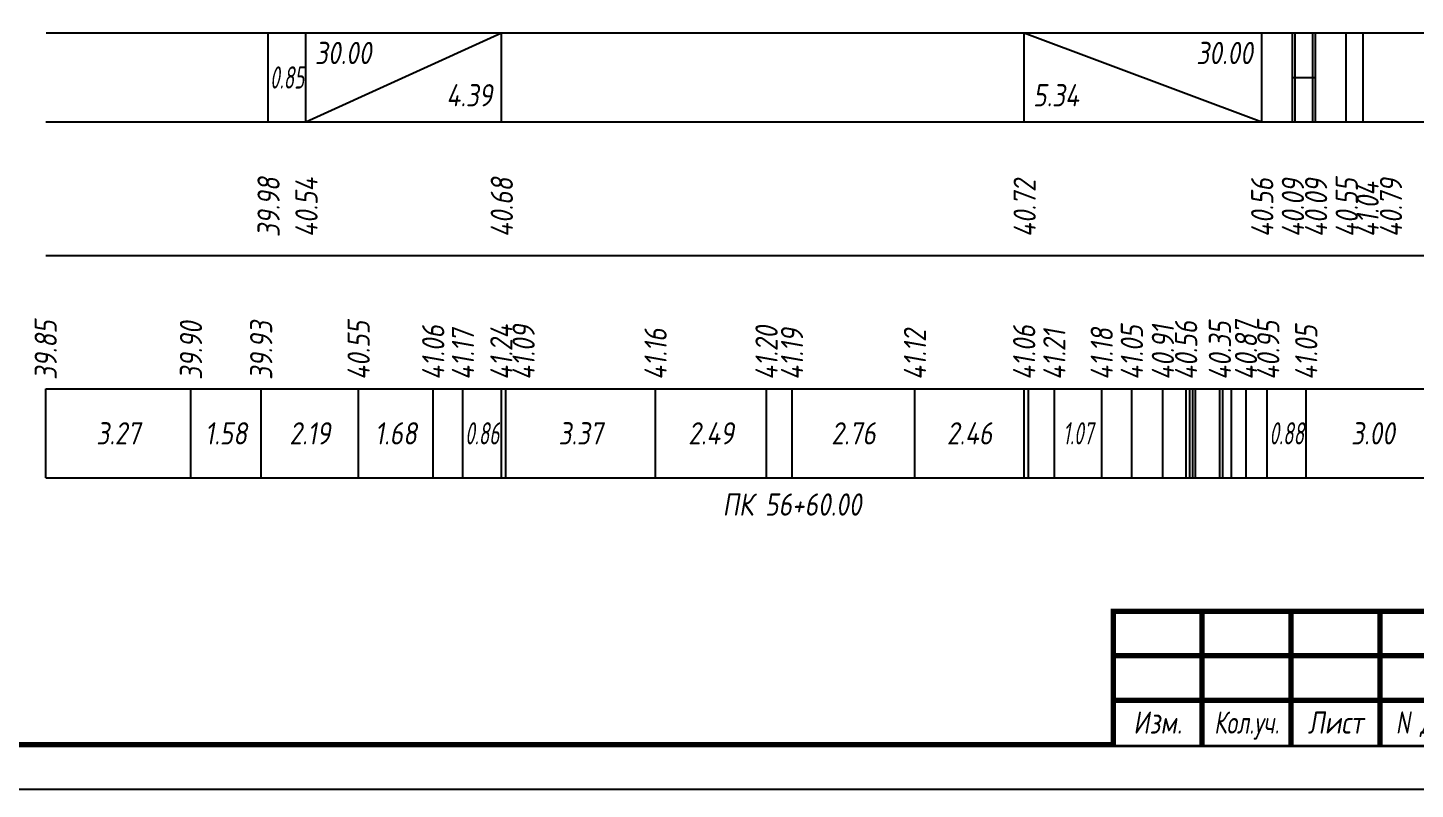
# Model space of a CAD drawing. Extents: x -717 to 1451, y -133302 to 233.
# Drawn here: x 77.9 to 233.9, y -89094.4 to -89008.8 of the extents above; entities that cross this region are included whole.
import ezdxf
from ezdxf.enums import TextEntityAlignment as Align

# ---------------------------------------------------------------- set-up
doc = ezdxf.new("R2010")
doc.units = 0
for name, color, linetype in [('Зарамочное оформление', 7, 'Continuous'), ('Код_510', 7, 'Continuous'), ('Код_516', 1, 'Continuous'), ('Подписи поперечников', 7, 'Continuous'), ('Таблица', 7, 'Continuous')]:
    doc.layers.add(name, color=color, linetype=linetype)
doc.styles.add('М', font='romand.shx', dxfattribs={"width": 0.8, "oblique": 10, "height": 2.5})

# ---------------------------------------------------------------- blocks, each defined once
blk = doc.blocks.new('Штамп')
at = {"linetype": 'Continuous'}
blk.add_wipeout([(199.95, -411.25), (384.95, -411.25), (384.95, -426.25), (199.95, -426.25)], dxfattribs=at).dxf.layer = 'Зарамочное оформление'
at = {"layer": 'Зарамочное оформление', "linetype": 'Continuous', "lineweight": -3, "const_width": 0.6, "flags": 128}
for points in [[(199.95, -426.25), (199.95, -411.25), (384.95, -411.25)], [(209.95, -411.25), (209.95, -426.25)], [(219.95, -411.25), (219.95, -426.25)], [(229.95, -411.25), (229.95, -426.25)], [(199.95, -416.25), (264.95, -416.25)], [(199.95, -421.25), (264.95, -421.25)]]:
    blk.add_lwpolyline(points, dxfattribs=at)
at = {"layer": 'Зарамочное оформление', "linetype": 'Continuous', "style": 'М', "oblique": 10}
for s, width, p in [('Изм.', 0.8, (204.95, -423.75)), ('Кол.уч.', 0.7, (214.95, -423.75)), ('Лист', 0.8, (224.95, -423.75)), ('N док.', 0.7, (235.28, -423.75))]:
    blk.add_text(s, height=2.5, dxfattribs=dict(at, width=width)).set_placement(p, align=Align.MIDDLE_CENTER)
blk = doc.blocks.new('шифр')
blk.add_blockref('Штамп', (0, -88723))

msp = doc.modelspace()

# ---------------------------------------------------------------- linework, layer by layer
at = {"flags": 128}
msp.add_lwpolyline([(-30.054, -89094.421), (389.946, -89094.421), (389.946, -88797.421), (-30.054, -88797.421)], close=True, dxfattribs=at)
at = {"const_width": 0.6, "flags": 128}
msp.add_lwpolyline([(-10.054, -89089.421), (384.946, -89089.421), (384.946, -88802.421), (-10.054, -88802.421)], close=True, dxfattribs=at)
at = {"layer": 'Код_510'}
for p, q in [((79.946, -89059.421), (79.946, -89049.421)), ((96.275, -89059.421), (96.275, -89049.421)), ((104.167, -89059.421), (104.167, -89049.421)), ((115.125, -89059.421), (115.125, -89049.421)), ((123.51, -89059.421), (123.51, -89049.421)), ((126.854, -89059.421), (126.854, -89049.421)), ((131.168, -89059.421), (131.168, -89049.421)), ((131.668, -89059.421), (131.668, -89049.421)), ((148.506, -89059.421), (148.506, -89049.421)), ((160.981, -89059.421), (160.981, -89049.421)), ((163.847, -89059.421), (163.847, -89049.421)), ((177.666, -89059.421), (177.666, -89049.421)), ((189.943, -89059.421), (189.943, -89049.421)), ((190.443, -89059.421), (190.443, -89049.421)), ((193.334, -89059.421), (193.334, -89049.421)), ((198.664, -89059.421), (198.664, -89049.421)), ((202.05, -89059.421), (202.05, -89049.421)), ((205.536, -89059.421), (205.536, -89049.421)), ((208.148, -89059.421), (208.148, -89049.421)), ((208.576, -89059.421), (208.576, -89049.421)), ((208.898, -89059.421), (208.898, -89049.421)), ((209.195, -89059.421), (209.195, -89049.421)), ((211.946, -89059.421), (211.946, -89049.421)), ((212.276, -89059.421), (212.276, -89049.421)), ((213.248, -89059.421), (213.248, -89049.421)), ((214.882, -89059.421), (214.882, -89049.421)), ((217.251, -89059.421), (217.251, -89049.421)), ((221.65, -89059.421), (221.65, -89049.421))]:
    msp.add_line(p, q, dxfattribs=at)
at = {"layer": 'Код_516'}
for p, q in [((104.946, -89019.421), (104.946, -89009.421)), ((109.206, -89019.421), (109.206, -89009.421)), ((109.206, -89019.421), (131.168, -89009.421)), ((131.168, -89019.421), (131.168, -89009.421)), ((189.943, -89019.421), (189.943, -89009.421)), ((189.943, -89009.421), (216.65, -89019.421)), ((216.65, -89019.421), (216.65, -89009.421)), ((216.65, -89019.421), (216.65, -89009.421)), ((220.097, -89019.421), (220.097, -89009.421)), ((220.4, -89019.421), (220.4, -89009.421)), ((222.4, -89019.421), (222.4, -89009.421)), ((222.702, -89019.421), (222.702, -89009.421)), ((226.15, -89019.421), (226.15, -89009.421)), ((226.15, -89019.421), (226.15, -89009.421)), ((228.042, -89019.421), (228.042, -89009.421)), ((220.097, -89014.421), (220.4, -89014.421)), ((220.4, -89014.421), (222.4, -89014.421)), ((222.4, -89014.421), (222.702, -89014.421))]:
    msp.add_line(p, q, dxfattribs=at)
at = {"layer": 'Таблица'}
for p, q in [((80, -89009.421), (253.096, -89009.421)), ((79.946, -89019.421), (253.042, -89019.421)), ((79.946, -89034.421), (253.042, -89034.421)), ((79.946, -89049.421), (253.042, -89049.421)), ((79.946, -89059.421), (253.042, -89059.421))]:
    msp.add_line(p, q, dxfattribs=at)

# ---------------------------------------------------------------- texts
at = {"layer": 'Код_510', "style": 'М', "oblique": 10, "width": 0.8}
for s, p in [('39.85', (79.946, -89048.421)), ('39.90', (96.275, -89048.421)), ('39.93', (104.167, -89048.421)), ('40.55', (115.125, -89048.421)), ('41.06', (123.51, -89048.421)), ('41.17', (126.854, -89048.421)), ('41.24', (131.168, -89048.421)), ('41.09', (133.668, -89048.421)), ('41.16', (148.506, -89048.421)), ('41.20', (160.981, -89048.421)), ('41.19', (163.847, -89048.421)), ('41.12', (177.666, -89048.421)), ('41.06', (189.943, -89048.421)), ('41.21', (193.334, -89048.421)), ('41.18', (198.664, -89048.421)), ('41.05', (202.05, -89048.421)), ('40.91', (205.536, -89048.421)), ('40.56', (208.148, -89048.421)), ('40.35', (211.946, -89048.421)), ('40.87', (214.882, -89048.421)), ('40.95', (217.382, -89048.421)), ('41.05', (221.65, -89048.421))]:
    msp.add_text(s, height=2.5, rotation=90, dxfattribs=at).set_placement(p, align=Align.MIDDLE_LEFT)
at = {"layer": 'Код_510', "style": 'М', "oblique": 10}
for s, width, p in [('3.27', 0.8, (88.11, -89054.421)), ('1.58', 0.8, (100.221, -89054.421)), ('2.19', 0.8, (109.646, -89054.421)), ('1.68', 0.8, (119.317, -89054.421)), ('0.86', 0.6, (129.011, -89054.421)), ('3.37', 0.8, (140.087, -89054.421)), ('2.49', 0.8, (154.744, -89054.421)), ('2.76', 0.8, (170.757, -89054.421)), ('2.46', 0.8, (183.804, -89054.421)), ('1.07', 0.6, (195.999, -89054.421)), ('0.88', 0.6, (219.45, -89054.421)), ('3.00', 0.8, (229.147, -89054.421))]:
    msp.add_text(s, height=2.5, dxfattribs=dict(at, width=width)).set_placement(p, align=Align.MIDDLE_CENTER)
at = {"layer": 'Код_516', "style": 'М', "oblique": 10, "width": 0.8}
msp.add_text('30.00', height=2.5, dxfattribs=at).set_placement((110.206, -89010.421), align=Align.TOP_LEFT)
msp.add_text('30.00', height=2.5, dxfattribs=at).set_placement((215.65, -89010.421), align=Align.TOP_RIGHT)
at = {"layer": 'Код_516', "style": 'М', "oblique": 10, "width": 0.6}
msp.add_text('0.85', height=2.5, dxfattribs=at).set_placement((107.076, -89014.421), align=Align.MIDDLE_CENTER)
at = {"layer": 'Код_516', "style": 'М', "oblique": 10, "width": 0.8}
msp.add_text('4.39', height=2.5, dxfattribs=at).set_placement((130.168, -89018.421), align=Align.BOTTOM_RIGHT)
msp.add_text('5.34', height=2.5, dxfattribs=at).set_placement((190.943, -89018.421), align=Align.BOTTOM_LEFT)
for s, p in [('39.98', (105, -89032.371)), ('40.54', (109.26, -89032.371)), ('40.68', (131.223, -89032.371)), ('40.72', (189.997, -89032.371)), ('40.09', (220.151, -89032.371)), ('40.09', (222.757, -89032.371)), ('40.55', (226.204, -89032.371)), ('40.79', (231.174, -89032.371)), ('40.56', (216.704, -89032.371)), ('41.04', (228.546, -89032.371))]:
    msp.add_text(s, height=2.5, rotation=90, dxfattribs=at).set_placement(p, align=Align.MIDDLE_LEFT)
at = {"layer": 'Подписи поперечников', "style": 'М', "oblique": 10, "width": 0.8}
msp.add_text('ПК 56+60.00', height=2.5, dxfattribs=at).set_placement((163.847, -89064.421), align=Align.BOTTOM_CENTER)

# ---------------------------------------------------------------- next in the draw order: block references
msp.add_blockref('шифр', (0, 59.829))

doc.saveas('drawing.dxf')
